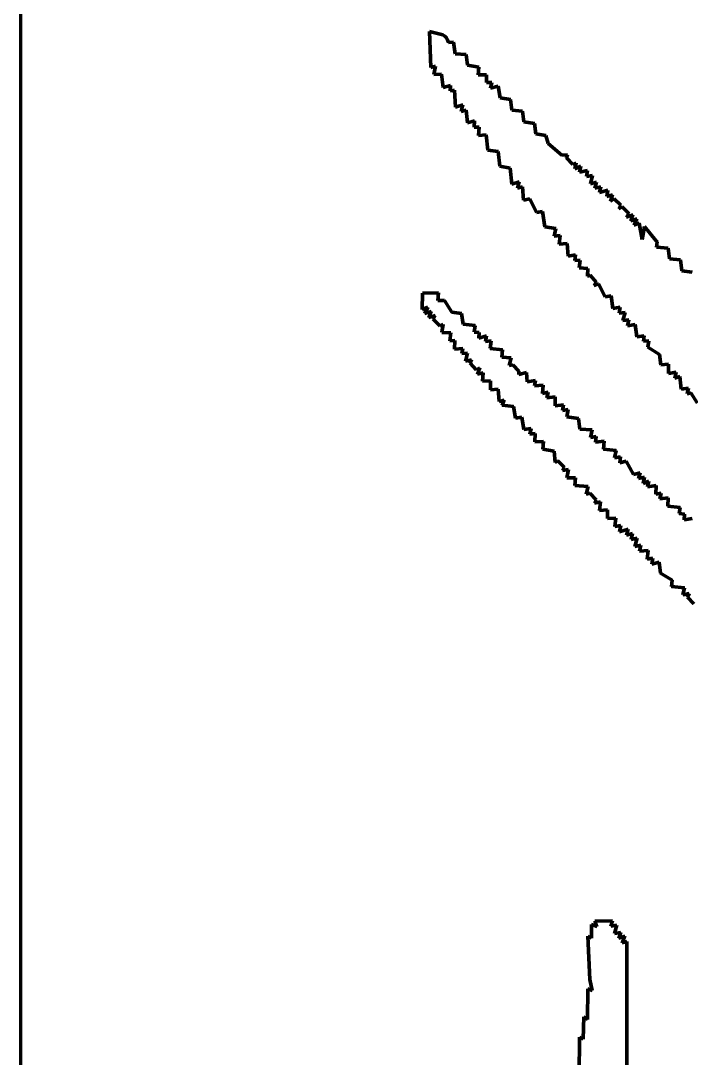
# Model space of a CAD drawing. Header units: millimetres. Extents: x 0 to 11.1, y 0 to 11.1.
# Drawn here: x 0 to 2.309, y 5.41 to 8.985 of the extents above; entities that cross this region are included whole.
import ezdxf

# ---------------------------------------------------------------- set-up
doc = ezdxf.new("R2010")
doc.units = ezdxf.units.MM
doc.layers.add('color#000000ff', color=7, linetype='CONTINUOUS', lineweight=100)
doc.layers.add('color#ffffffff', color=7, linetype='CONTINUOUS', lineweight=100)

msp = doc.modelspace()

# ---------------------------------------------------------------- linework, layer by layer
at = {"layer": 'color#000000ff'}
for p, q in [((1.4115, 8.8239), (1.4075, 8.9474)), ((1.4075, 8.9474), (1.4538, 8.9362)), ((1.4538, 8.9362), (1.4603, 8.9318)), ((1.4603, 8.9318), (1.4656, 8.926)), ((1.4656, 8.926), (1.4685, 8.9213)), ((1.4685, 8.9213), (1.4707, 8.9157)), ((1.4707, 8.9157), (1.4723, 8.9093)), ((1.4723, 8.9093), (1.4903, 8.9109)), ((1.4903, 8.9109), (1.496, 8.8709)), ((1.496, 8.8709), (1.5334, 8.8678)), ((1.5334, 8.8678), (1.5385, 8.8314)), ((1.5385, 8.8314), (1.5774, 8.8247)), ((1.4281, 8.8278), (1.4115, 8.8239)), ((1.4223, 8.7992), (1.4281, 8.8278)), ((1.4492, 8.8005), (1.4223, 8.7992)), ((1.4541, 8.7544), (1.4492, 8.8005)), ((1.5774, 8.8247), (1.575, 8.7983)), ((1.575, 8.7983), (1.6039, 8.7987)), ((1.6039, 8.7987), (1.6041, 8.7716)), ((1.4792, 8.7618), (1.4541, 8.7544)), ((1.4781, 8.7431), (1.4792, 8.7618)), ((1.6041, 8.7716), (1.6217, 8.7717)), ((1.6217, 8.7717), (1.6176, 8.7528)), ((1.6176, 8.7528), (1.6434, 8.7591)), ((1.6434, 8.7591), (1.6503, 8.7187)), ((1.4935, 8.7449), (1.4781, 8.7431)), ((1.4965, 8.6869), (1.4935, 8.7449)), ((1.5226, 8.6947), (1.4965, 8.6869)), ((1.5165, 8.6721), (1.5226, 8.6947)), ((1.6503, 8.7187), (1.6857, 8.7135)), ((1.6857, 8.7135), (1.6907, 8.6768)), ((1.5337, 8.6767), (1.5165, 8.6721)), ((1.5381, 8.6326), (1.5337, 8.6767)), ((1.6907, 8.6768), (1.7272, 8.6725)), ((1.7272, 8.6725), (1.7324, 8.6359)), ((1.5625, 8.6392), (1.5381, 8.6326)), ((1.5609, 8.6183), (1.5625, 8.6392)), ((1.5782, 8.6174), (1.5609, 8.6183)), ((1.5759, 8.5891), (1.5782, 8.6174)), ((1.7324, 8.6359), (1.7684, 8.6309)), ((1.7684, 8.6309), (1.774, 8.5947)), ((1.6023, 8.5912), (1.5759, 8.5891)), ((1.6087, 8.5386), (1.6023, 8.5912)), ((1.774, 8.5947), (1.8083, 8.5893)), ((1.8083, 8.5893), (1.816, 8.5615)), ((1.816, 8.5615), (1.863, 8.5212)), ((1.644, 8.5342), (1.6087, 8.5386)), ((1.6494, 8.4832), (1.644, 8.5342)), ((1.863, 8.5212), (1.8829, 8.5231)), ((1.8829, 8.5231), (1.8792, 8.5118)), ((1.8792, 8.5118), (1.9006, 8.4889)), ((1.6855, 8.4768), (1.6494, 8.4832)), ((1.6913, 8.4221), (1.6855, 8.4768)), ((1.9006, 8.4889), (1.9124, 8.4956)), ((1.9124, 8.4956), (1.908, 8.474)), ((1.908, 8.474), (1.9284, 8.484)), ((1.9284, 8.484), (1.9236, 8.4628)), ((1.9236, 8.4628), (1.9515, 8.4691)), ((1.9515, 8.4691), (1.9479, 8.4483)), ((1.9479, 8.4483), (1.9687, 8.4516)), ((1.9687, 8.4516), (1.9613, 8.4228)), ((1.7165, 8.4293), (1.6913, 8.4221)), ((1.7102, 8.4074), (1.7165, 8.4293)), ((1.7279, 8.4124), (1.7102, 8.4074)), ((1.7313, 8.3668), (1.7279, 8.4124)), ((1.9613, 8.4228), (1.9822, 8.4285)), ((1.9822, 8.4285), (1.9766, 8.4077)), ((1.9766, 8.4077), (1.9977, 8.4127)), ((1.9977, 8.4127), (1.9923, 8.3924)), ((1.9923, 8.3924), (2.0214, 8.4005)), ((2.0214, 8.4005), (2.0176, 8.3792)), ((1.7524, 8.3711), (1.7313, 8.3668)), ((1.7755, 8.3235), (1.7524, 8.3711)), ((2.0176, 8.3792), (2.0376, 8.3853)), ((2.0376, 8.3853), (2.03, 8.3634)), ((2.03, 8.3634), (2.0428, 8.3713)), ((2.0428, 8.3713), (2.066, 8.3491)), ((2.066, 8.3491), (2.0587, 8.3368)), ((2.0587, 8.3368), (2.071, 8.3435)), ((2.071, 8.3435), (2.0936, 8.3205)), ((1.7969, 8.3276), (1.7755, 8.3235)), ((1.8044, 8.2749), (1.7969, 8.3276)), ((2.0936, 8.3205), (2.0852, 8.3081)), ((2.0852, 8.3081), (2.1076, 8.3155)), ((2.1076, 8.3155), (2.1003, 8.2947)), ((2.1003, 8.2947), (2.1217, 8.3022)), ((2.1217, 8.3022), (2.1122, 8.2802)), ((1.8428, 8.2684), (1.8044, 8.2749)), ((1.8362, 8.2422), (1.8428, 8.2684)), ((2.1122, 8.2802), (2.1297, 8.2877)), ((2.1297, 8.2877), (2.1401, 8.2315)), ((2.1401, 8.2315), (2.1473, 8.2753)), ((2.1473, 8.2753), (2.1872, 8.2276)), ((1.8569, 8.2444), (1.8362, 8.2422)), ((1.8539, 8.2147), (1.8569, 8.2444)), ((2.1872, 8.2276), (2.1909, 8.2232)), ((2.1909, 8.2232), (2.1885, 8.205)), ((1.8808, 8.2175), (1.8539, 8.2147)), ((1.8851, 8.1731), (1.8808, 8.2175)), ((2.1885, 8.205), (2.229, 8.2016)), ((2.229, 8.2016), (2.234, 8.1642)), ((1.9103, 8.1778), (1.8851, 8.1731)), ((1.9077, 8.1583), (1.9103, 8.1778)), ((1.9265, 8.1602), (1.9077, 8.1583)), ((1.9231, 8.133), (1.9265, 8.1602)), ((2.234, 8.1642), (2.2712, 8.1604)), ((2.2712, 8.1604), (2.2756, 8.1235)), ((1.952, 8.131), (1.9231, 8.133)), ((1.9518, 8.1051), (1.952, 8.131)), ((2.2756, 8.1235), (2.3116, 8.1179)), ((1.9611, 8.1079), (1.9518, 8.1051)), ((1.9813, 8.0843), (1.9611, 8.1079)), ((1.974, 8.072), (1.9813, 8.0843)), ((1.3826, 7.9895), (1.3833, 8.0463)), ((1.3833, 8.0463), (1.4387, 8.0467)), ((1.4387, 8.0467), (1.4357, 8.0213)), ((1.9898, 8.078), (1.974, 8.072)), ((2.0123, 8.033), (1.9898, 8.078)), ((1.4357, 8.0213), (1.4593, 8.0204)), ((1.4593, 8.0204), (1.4845, 7.981)), ((2.0329, 8.0367), (2.0123, 8.033)), ((2.0381, 7.9928), (2.0329, 8.0367)), ((1.4016, 7.9983), (1.3826, 7.9895)), ((1.3916, 7.9758), (1.4016, 7.9983)), ((1.413, 7.9825), (1.3916, 7.9758)), ((1.405, 7.9617), (1.413, 7.9825)), ((1.4845, 7.981), (1.5177, 7.976)), ((1.5177, 7.976), (1.5235, 7.9389)), ((2.0635, 7.998), (2.0381, 7.9928)), ((2.0605, 7.9775), (2.0635, 7.998)), ((2.0812, 7.9799), (2.0605, 7.9775)), ((2.0733, 7.9519), (2.0812, 7.9799)), ((1.4267, 7.9689), (1.405, 7.9617)), ((1.4204, 7.9563), (1.4267, 7.9689)), ((1.4425, 7.9339), (1.4204, 7.9563)), ((1.4547, 7.9391), (1.4425, 7.9339)), ((1.4502, 7.9105), (1.4547, 7.9391)), ((1.5235, 7.9389), (1.5641, 7.9341)), ((2.0933, 7.9539), (2.0733, 7.9519)), ((2.0894, 7.9334), (2.0933, 7.9539)), ((2.1151, 7.9385), (2.0894, 7.9334)), ((2.1217, 7.8956), (2.1151, 7.9385)), ((1.4808, 7.9096), (1.4502, 7.9105)), ((1.4771, 7.8819), (1.4808, 7.9096)), ((1.5641, 7.9341), (1.5607, 7.9119)), ((1.5607, 7.9119), (1.5788, 7.9108)), ((1.5788, 7.9108), (1.5769, 7.8905)), ((1.4943, 7.8829), (1.4771, 7.8819)), ((1.4929, 7.8532), (1.4943, 7.8829)), ((1.5769, 7.8905), (1.604, 7.8989)), ((1.604, 7.8989), (1.5998, 7.8793)), ((1.5998, 7.8793), (1.6199, 7.8821)), ((1.6199, 7.8821), (1.6163, 7.8558)), ((2.1461, 7.8986), (2.1217, 7.8956)), ((2.1444, 7.8805), (2.1461, 7.8986)), ((2.1629, 7.8815), (2.1444, 7.8805)), ((2.1593, 7.8601), (2.1629, 7.8815)), ((1.522, 7.8555), (1.4929, 7.8532)), ((1.5187, 7.8379), (1.522, 7.8555)), ((1.5377, 7.8393), (1.5187, 7.8379)), ((1.5312, 7.8123), (1.5377, 7.8393)), ((1.6163, 7.8558), (1.6591, 7.851)), ((1.6591, 7.851), (1.6564, 7.8255)), ((2.1997, 7.8351), (2.1593, 7.8601)), ((2.2043, 7.7996), (2.1997, 7.8351)), ((1.552, 7.8158), (1.5312, 7.8123)), ((1.5468, 7.8048), (1.552, 7.8158)), ((1.5679, 7.7816), (1.5468, 7.8048)), ((1.6564, 7.8255), (1.688, 7.8238)), ((1.688, 7.8238), (1.6819, 7.797)), ((1.6819, 7.797), (1.6941, 7.799)), ((1.6941, 7.799), (1.7151, 7.7774)), ((2.2304, 7.8012), (2.2043, 7.7996)), ((2.2305, 7.7691), (2.2304, 7.8012)), ((1.5804, 7.7883), (1.5679, 7.7816)), ((1.5721, 7.7675), (1.5804, 7.7883)), ((1.5918, 7.7717), (1.5721, 7.7675)), ((1.5903, 7.743), (1.5918, 7.7717)), ((1.7151, 7.7774), (1.7144, 7.7659)), ((1.7144, 7.7659), (1.7414, 7.7725)), ((1.7414, 7.7725), (1.7432, 7.7403)), ((2.2569, 7.7738), (2.2305, 7.7691)), ((2.252, 7.7527), (2.2569, 7.7738)), ((2.2697, 7.759), (2.252, 7.7527)), ((2.2739, 7.7148), (2.2697, 7.759)), ((1.6175, 7.7437), (1.5903, 7.743)), ((1.6173, 7.7127), (1.6175, 7.7437)), ((1.7432, 7.7403), (1.7722, 7.745)), ((1.7722, 7.745), (1.7686, 7.7267)), ((1.7686, 7.7267), (1.7985, 7.7295)), ((1.7985, 7.7295), (1.7968, 7.6998)), ((1.6435, 7.7151), (1.6173, 7.7127)), ((1.6469, 7.6727), (1.6435, 7.7151)), ((1.7968, 7.6998), (1.8158, 7.7054)), ((1.8158, 7.7054), (1.8115, 7.6856)), ((1.8115, 7.6856), (1.8401, 7.6883)), ((1.8401, 7.6883), (1.8399, 7.6582)), ((2.2996, 7.7191), (2.2739, 7.7148)), ((2.2944, 7.6989), (2.2996, 7.7191)), ((2.3072, 7.7026), (2.2944, 7.6989)), ((2.3284, 7.6679), (2.3072, 7.7026)), ((1.6649, 7.6771), (1.6469, 7.6727)), ((1.6577, 7.6604), (1.6649, 7.6771)), ((1.696, 7.6561), (1.6577, 7.6604)), ((1.703, 7.6152), (1.696, 7.6561)), ((1.8399, 7.6582), (1.8685, 7.6609)), ((1.8685, 7.6609), (1.8649, 7.6423)), ((1.7258, 7.6185), (1.703, 7.6152)), ((1.7317, 7.5758), (1.7258, 7.6185)), ((1.8649, 7.6423), (1.8846, 7.6457)), ((1.8846, 7.6457), (1.8803, 7.6205)), ((1.8803, 7.6205), (1.92, 7.6145)), ((1.92, 7.6145), (1.9252, 7.578)), ((1.7575, 7.5797), (1.7317, 7.5758)), ((1.7532, 7.5606), (1.7575, 7.5797)), ((1.9252, 7.578), (1.9674, 7.5747)), ((1.7715, 7.5625), (1.7532, 7.5606)), ((1.7703, 7.5339), (1.7715, 7.5625)), ((1.9674, 7.5747), (1.9618, 7.549)), ((1.9618, 7.549), (1.9816, 7.5518)), ((1.9816, 7.5518), (1.9791, 7.533)), ((1.7993, 7.5351), (1.7703, 7.5339)), ((1.7974, 7.508), (1.7993, 7.5351)), ((1.8361, 7.5013), (1.7974, 7.508)), ((1.9791, 7.533), (2.0084, 7.5359)), ((2.0084, 7.5359), (2.0063, 7.5087)), ((2.0063, 7.5087), (2.0503, 7.5036)), ((1.8404, 7.4622), (1.8361, 7.5013)), ((2.0503, 7.5036), (2.0439, 7.4791)), ((2.0439, 7.4791), (2.0647, 7.482)), ((2.0647, 7.482), (2.0624, 7.4611)), ((1.849, 7.4688), (1.8404, 7.4622)), ((1.8709, 7.446), (1.849, 7.4688)), ((1.8657, 7.435), (1.8709, 7.446)), ((1.8861, 7.4388), (1.8657, 7.435)), ((1.8803, 7.4099), (1.8861, 7.4388)), ((2.0624, 7.4611), (2.0849, 7.4668)), ((2.0849, 7.4668), (2.1101, 7.4218)), ((1.9103, 7.4095), (1.8803, 7.4099)), ((1.9082, 7.3833), (1.9103, 7.4095)), ((2.1101, 7.4218), (2.1329, 7.4276)), ((2.1329, 7.4276), (2.1272, 7.4071)), ((2.1272, 7.4071), (2.1478, 7.4116)), ((2.1478, 7.4116), (2.1427, 7.3906)), ((1.9538, 7.3794), (1.9082, 7.3833)), ((1.9463, 7.3534), (1.9538, 7.3794)), ((2.1427, 7.3906), (2.1628, 7.3987)), ((2.1628, 7.3987), (2.1579, 7.3785)), ((2.1579, 7.3785), (2.1877, 7.3829)), ((2.1877, 7.3829), (2.1863, 7.3535)), ((1.9595, 7.3571), (1.9463, 7.3534)), ((1.9812, 7.3344), (1.9595, 7.3571)), ((1.9752, 7.3224), (1.9812, 7.3344)), ((2.1863, 7.3535), (2.205, 7.3571)), ((2.205, 7.3571), (2.2001, 7.3377)), ((2.2001, 7.3377), (2.2289, 7.3409)), ((2.2289, 7.3409), (2.228, 7.3127)), ((1.9956, 7.3272), (1.9752, 7.3224)), ((1.9923, 7.2978), (1.9956, 7.3272)), ((2.0205, 7.2992), (1.9923, 7.2978)), ((2.0203, 7.2696), (2.0205, 7.2992)), ((2.228, 7.3127), (2.2709, 7.3081)), ((2.2709, 7.3081), (2.2674, 7.2864)), ((2.0494, 7.2709), (2.0203, 7.2696)), ((2.0457, 7.242), (2.0494, 7.2709)), ((2.2674, 7.2864), (2.2852, 7.2844)), ((2.2852, 7.2844), (2.2839, 7.2652)), ((2.2839, 7.2652), (2.3123, 7.2702)), ((2.0659, 7.2453), (2.0457, 7.242)), ((2.0621, 7.2243), (2.0659, 7.2453)), ((2.0909, 7.233), (2.0621, 7.2243)), ((2.086, 7.2119), (2.0909, 7.233)), ((2.1063, 7.2179), (2.086, 7.2119)), ((2.1016, 7.1978), (2.1063, 7.2179)), ((2.1226, 7.2019), (2.1016, 7.1978)), ((2.114, 7.1733), (2.1226, 7.2019)), ((2.1347, 7.1777), (2.114, 7.1733)), ((2.1309, 7.1573), (2.1347, 7.1777)), ((2.16, 7.1599), (2.1309, 7.1573)), ((2.1567, 7.13), (2.16, 7.1599)), ((2.1762, 7.1336), (2.1567, 7.13)), ((2.1734, 7.112), (2.1762, 7.1336)), ((2.1978, 7.1188), (2.1734, 7.112)), ((2.2029, 7.0818), (2.1978, 7.1188)), ((2.2427, 7.0569), (2.2029, 7.0818)), ((2.2407, 7.0349), (2.2427, 7.0569)), ((2.2854, 7.0305), (2.2407, 7.0349)), ((2.2799, 7.0065), (2.2854, 7.0305)), ((2.3018, 7.0108), (2.2799, 7.0065)), ((2.2957, 6.9991), (2.3018, 7.0108)), ((2.3174, 6.9752), (2.2957, 6.9991)), ((1.965, 5.8242), (1.9648, 5.8705)), ((1.9648, 5.8705), (1.984, 5.8641)), ((1.9763, 5.882), (2.0377, 5.8832)), ((1.984, 5.8641), (1.9763, 5.882)), ((2.0377, 5.8832), (2.0317, 5.8651)), ((2.0317, 5.8651), (2.0528, 5.8682)), ((2.0528, 5.8682), (2.0443, 5.8396)), ((1.9591, 5.6814), (1.9523, 5.8304)), ((1.9523, 5.8304), (1.965, 5.8242)), ((2.0443, 5.8396), (2.0658, 5.8438)), ((2.0658, 5.8438), (2.0592, 5.8233)), ((2.0592, 5.8233), (2.0794, 5.8302)), ((2.0794, 5.8302), (2.0711, 5.8073)), ((2.0711, 5.8073), (2.0864, 5.8125)), ((2.0864, 5.8125), (2.0872, 5.3664)), ((1.9514, 5.5436), (1.9526, 5.6497)), ((1.9526, 5.6497), (1.9675, 5.6433)), ((1.9675, 5.6433), (1.9591, 5.6814)), ((1.9368, 5.4754), (1.9382, 5.5523)), ((1.9382, 5.5523), (1.9514, 5.5436)), ((1.9231, 5.3501), (1.9242, 5.4829)), ((1.9242, 5.4829), (1.9368, 5.4754))]:
    msp.add_line(p, q, dxfattribs=at)
at = {"layer": 'color#ffffffff'}
for p, q in [((0, 0), (0, 11.1111)), ((1.4538, 8.9362), (1.4075, 8.9474)), ((1.4075, 8.9474), (1.4115, 8.8239)), ((1.4603, 8.9318), (1.4538, 8.9362)), ((1.4656, 8.926), (1.4603, 8.9318)), ((1.4685, 8.9213), (1.4656, 8.926)), ((1.4707, 8.9157), (1.4685, 8.9213)), ((1.4723, 8.9093), (1.4707, 8.9157)), ((1.4903, 8.9109), (1.4723, 8.9093)), ((1.496, 8.8709), (1.4903, 8.9109)), ((1.5334, 8.8678), (1.496, 8.8709)), ((1.5385, 8.8314), (1.5334, 8.8678)), ((1.5774, 8.8247), (1.5385, 8.8314)), ((1.4115, 8.8239), (1.4281, 8.8278)), ((1.4281, 8.8278), (1.4223, 8.7992)), ((1.4223, 8.7992), (1.4492, 8.8005)), ((1.4492, 8.8005), (1.4541, 8.7544)), ((1.575, 8.7983), (1.5774, 8.8247)), ((1.6039, 8.7987), (1.575, 8.7983)), ((1.6041, 8.7716), (1.6039, 8.7987)), ((1.4541, 8.7544), (1.4792, 8.7618)), ((1.4792, 8.7618), (1.4781, 8.7431)), ((1.6217, 8.7717), (1.6041, 8.7716)), ((1.6176, 8.7528), (1.6217, 8.7717)), ((1.6434, 8.7591), (1.6176, 8.7528)), ((1.6503, 8.7187), (1.6434, 8.7591)), ((1.4781, 8.7431), (1.4935, 8.7449)), ((1.4935, 8.7449), (1.4965, 8.6869)), ((1.4965, 8.6869), (1.5226, 8.6947)), ((1.5226, 8.6947), (1.5165, 8.6721)), ((1.6857, 8.7135), (1.6503, 8.7187)), ((1.6907, 8.6768), (1.6857, 8.7135)), ((1.5165, 8.6721), (1.5337, 8.6767)), ((1.5337, 8.6767), (1.5381, 8.6326)), ((1.7272, 8.6725), (1.6907, 8.6768)), ((1.7324, 8.6359), (1.7272, 8.6725)), ((1.5381, 8.6326), (1.5625, 8.6392)), ((1.5625, 8.6392), (1.5609, 8.6183)), ((1.5609, 8.6183), (1.5782, 8.6174)), ((1.5782, 8.6174), (1.5759, 8.5891)), ((1.7684, 8.6309), (1.7324, 8.6359)), ((1.774, 8.5947), (1.7684, 8.6309)), ((1.5759, 8.5891), (1.6023, 8.5912)), ((1.6023, 8.5912), (1.6087, 8.5386)), ((1.8083, 8.5893), (1.774, 8.5947)), ((1.816, 8.5615), (1.8083, 8.5893)), ((1.863, 8.5212), (1.816, 8.5615)), ((1.6087, 8.5386), (1.644, 8.5342)), ((1.644, 8.5342), (1.6494, 8.4832)), ((1.8829, 8.5231), (1.863, 8.5212)), ((1.8792, 8.5118), (1.8829, 8.5231)), ((1.9006, 8.4889), (1.8792, 8.5118)), ((1.6494, 8.4832), (1.6855, 8.4768)), ((1.6855, 8.4768), (1.6913, 8.4221)), ((1.9124, 8.4956), (1.9006, 8.4889)), ((1.908, 8.474), (1.9124, 8.4956)), ((1.9284, 8.484), (1.908, 8.474)), ((1.9236, 8.4628), (1.9284, 8.484)), ((1.9515, 8.4691), (1.9236, 8.4628)), ((1.9479, 8.4483), (1.9515, 8.4691)), ((1.9687, 8.4516), (1.9479, 8.4483)), ((1.9613, 8.4228), (1.9687, 8.4516)), ((1.6913, 8.4221), (1.7165, 8.4293)), ((1.7165, 8.4293), (1.7102, 8.4074)), ((1.7102, 8.4074), (1.7279, 8.4124)), ((1.7279, 8.4124), (1.7313, 8.3668)), ((1.9822, 8.4285), (1.9613, 8.4228)), ((1.9766, 8.4077), (1.9822, 8.4285)), ((1.9977, 8.4127), (1.9766, 8.4077)), ((1.9923, 8.3924), (1.9977, 8.4127)), ((2.0214, 8.4005), (1.9923, 8.3924)), ((2.0176, 8.3792), (2.0214, 8.4005)), ((1.7313, 8.3668), (1.7524, 8.3711)), ((1.7524, 8.3711), (1.7755, 8.3235)), ((2.0376, 8.3853), (2.0176, 8.3792)), ((2.03, 8.3634), (2.0376, 8.3853)), ((2.0428, 8.3713), (2.03, 8.3634)), ((2.066, 8.3491), (2.0428, 8.3713)), ((2.0587, 8.3368), (2.066, 8.3491)), ((2.071, 8.3435), (2.0587, 8.3368)), ((2.0936, 8.3205), (2.071, 8.3435)), ((1.7755, 8.3235), (1.7969, 8.3276)), ((1.7969, 8.3276), (1.8044, 8.2749)), ((2.0852, 8.3081), (2.0936, 8.3205)), ((2.1076, 8.3155), (2.0852, 8.3081)), ((2.1003, 8.2947), (2.1076, 8.3155)), ((2.1217, 8.3022), (2.1003, 8.2947)), ((2.1122, 8.2802), (2.1217, 8.3022)), ((1.8044, 8.2749), (1.8428, 8.2684)), ((1.8428, 8.2684), (1.8362, 8.2422)), ((2.1297, 8.2877), (2.1122, 8.2802)), ((2.1401, 8.2315), (2.1297, 8.2877)), ((2.1473, 8.2753), (2.1401, 8.2315)), ((2.1872, 8.2276), (2.1473, 8.2753)), ((1.8362, 8.2422), (1.8569, 8.2444)), ((1.8569, 8.2444), (1.8539, 8.2147)), ((2.1909, 8.2232), (2.1872, 8.2276)), ((2.1885, 8.205), (2.1909, 8.2232)), ((1.8539, 8.2147), (1.8808, 8.2175)), ((1.8808, 8.2175), (1.8851, 8.1731)), ((2.229, 8.2016), (2.1885, 8.205)), ((2.234, 8.1642), (2.229, 8.2016)), ((1.8851, 8.1731), (1.9103, 8.1778)), ((1.9103, 8.1778), (1.9077, 8.1583)), ((1.9077, 8.1583), (1.9265, 8.1602)), ((1.9265, 8.1602), (1.9231, 8.133)), ((2.2712, 8.1604), (2.234, 8.1642)), ((2.2756, 8.1235), (2.2712, 8.1604)), ((1.9231, 8.133), (1.952, 8.131)), ((1.952, 8.131), (1.9518, 8.1051)), ((2.3116, 8.1179), (2.2756, 8.1235)), ((1.9518, 8.1051), (1.9611, 8.1079)), ((1.9611, 8.1079), (1.9813, 8.0843)), ((1.9813, 8.0843), (1.974, 8.072)), ((1.3833, 8.0463), (1.3826, 7.9895)), ((1.4387, 8.0467), (1.3833, 8.0463)), ((1.4357, 8.0213), (1.4387, 8.0467)), ((1.974, 8.072), (1.9898, 8.078)), ((1.9898, 8.078), (2.0123, 8.033)), ((1.4593, 8.0204), (1.4357, 8.0213)), ((1.4845, 7.981), (1.4593, 8.0204)), ((2.0123, 8.033), (2.0329, 8.0367)), ((2.0329, 8.0367), (2.0381, 7.9928)), ((1.3826, 7.9895), (1.4016, 7.9983)), ((1.4016, 7.9983), (1.3916, 7.9758)), ((1.3916, 7.9758), (1.413, 7.9825)), ((1.413, 7.9825), (1.405, 7.9617)), ((1.5177, 7.976), (1.4845, 7.981)), ((1.5235, 7.9389), (1.5177, 7.976)), ((2.0381, 7.9928), (2.0635, 7.998)), ((2.0635, 7.998), (2.0605, 7.9775)), ((2.0605, 7.9775), (2.0812, 7.9799)), ((2.0812, 7.9799), (2.0733, 7.9519)), ((1.405, 7.9617), (1.4267, 7.9689)), ((1.4267, 7.9689), (1.4204, 7.9563)), ((1.4204, 7.9563), (1.4425, 7.9339)), ((1.4425, 7.9339), (1.4547, 7.9391)), ((1.4547, 7.9391), (1.4502, 7.9105)), ((1.5641, 7.9341), (1.5235, 7.9389)), ((2.0733, 7.9519), (2.0933, 7.9539)), ((2.0933, 7.9539), (2.0894, 7.9334)), ((2.0894, 7.9334), (2.1151, 7.9385)), ((2.1151, 7.9385), (2.1217, 7.8956)), ((1.4502, 7.9105), (1.4808, 7.9096)), ((1.4808, 7.9096), (1.4771, 7.8819)), ((1.5607, 7.9119), (1.5641, 7.9341)), ((1.5788, 7.9108), (1.5607, 7.9119)), ((1.5769, 7.8905), (1.5788, 7.9108)), ((1.4771, 7.8819), (1.4943, 7.8829)), ((1.4943, 7.8829), (1.4929, 7.8532)), ((1.604, 7.8989), (1.5769, 7.8905)), ((1.5998, 7.8793), (1.604, 7.8989)), ((1.6199, 7.8821), (1.5998, 7.8793)), ((1.6163, 7.8558), (1.6199, 7.8821)), ((2.1217, 7.8956), (2.1461, 7.8986)), ((2.1461, 7.8986), (2.1444, 7.8805)), ((2.1444, 7.8805), (2.1629, 7.8815)), ((2.1629, 7.8815), (2.1593, 7.8601)), ((1.4929, 7.8532), (1.522, 7.8555)), ((1.522, 7.8555), (1.5187, 7.8379)), ((1.5187, 7.8379), (1.5377, 7.8393)), ((1.5377, 7.8393), (1.5312, 7.8123)), ((1.6591, 7.851), (1.6163, 7.8558)), ((1.6564, 7.8255), (1.6591, 7.851)), ((2.1593, 7.8601), (2.1997, 7.8351)), ((2.1997, 7.8351), (2.2043, 7.7996)), ((1.5312, 7.8123), (1.552, 7.8158)), ((1.552, 7.8158), (1.5468, 7.8048)), ((1.5468, 7.8048), (1.5679, 7.7816)), ((1.688, 7.8238), (1.6564, 7.8255)), ((1.6819, 7.797), (1.688, 7.8238)), ((1.6941, 7.799), (1.6819, 7.797)), ((1.7151, 7.7774), (1.6941, 7.799)), ((2.2043, 7.7996), (2.2304, 7.8012)), ((2.2304, 7.8012), (2.2305, 7.7691)), ((1.5679, 7.7816), (1.5804, 7.7883)), ((1.5804, 7.7883), (1.5721, 7.7675)), ((1.5721, 7.7675), (1.5918, 7.7717)), ((1.5918, 7.7717), (1.5903, 7.743)), ((1.7144, 7.7659), (1.7151, 7.7774)), ((1.7414, 7.7725), (1.7144, 7.7659)), ((1.7432, 7.7403), (1.7414, 7.7725)), ((2.2305, 7.7691), (2.2569, 7.7738)), ((2.2569, 7.7738), (2.252, 7.7527)), ((2.252, 7.7527), (2.2697, 7.759)), ((2.2697, 7.759), (2.2739, 7.7148)), ((1.5903, 7.743), (1.6175, 7.7437)), ((1.6175, 7.7437), (1.6173, 7.7127)), ((1.7722, 7.745), (1.7432, 7.7403)), ((1.7686, 7.7267), (1.7722, 7.745)), ((1.7985, 7.7295), (1.7686, 7.7267)), ((1.7968, 7.6998), (1.7985, 7.7295)), ((1.6173, 7.7127), (1.6435, 7.7151)), ((1.6435, 7.7151), (1.6469, 7.6727)), ((1.8158, 7.7054), (1.7968, 7.6998)), ((1.8115, 7.6856), (1.8158, 7.7054)), ((1.8401, 7.6883), (1.8115, 7.6856)), ((1.8399, 7.6582), (1.8401, 7.6883)), ((2.2739, 7.7148), (2.2996, 7.7191)), ((2.2996, 7.7191), (2.2944, 7.6989)), ((2.2944, 7.6989), (2.3072, 7.7026)), ((2.3072, 7.7026), (2.3284, 7.6679)), ((1.6469, 7.6727), (1.6649, 7.6771)), ((1.6649, 7.6771), (1.6577, 7.6604)), ((1.6577, 7.6604), (1.696, 7.6561)), ((1.696, 7.6561), (1.703, 7.6152)), ((1.8685, 7.6609), (1.8399, 7.6582)), ((1.8649, 7.6423), (1.8685, 7.6609)), ((1.703, 7.6152), (1.7258, 7.6185)), ((1.7258, 7.6185), (1.7317, 7.5758)), ((1.8846, 7.6457), (1.8649, 7.6423)), ((1.8803, 7.6205), (1.8846, 7.6457)), ((1.92, 7.6145), (1.8803, 7.6205)), ((1.9252, 7.578), (1.92, 7.6145)), ((1.7317, 7.5758), (1.7575, 7.5797)), ((1.7575, 7.5797), (1.7532, 7.5606)), ((1.9674, 7.5747), (1.9252, 7.578)), ((1.7532, 7.5606), (1.7715, 7.5625)), ((1.7715, 7.5625), (1.7703, 7.5339)), ((1.9618, 7.549), (1.9674, 7.5747)), ((1.9816, 7.5518), (1.9618, 7.549)), ((1.9791, 7.533), (1.9816, 7.5518)), ((1.7703, 7.5339), (1.7993, 7.5351)), ((1.7993, 7.5351), (1.7974, 7.508)), ((1.7974, 7.508), (1.8361, 7.5013)), ((2.0084, 7.5359), (1.9791, 7.533)), ((2.0063, 7.5087), (2.0084, 7.5359)), ((2.0503, 7.5036), (2.0063, 7.5087)), ((1.8361, 7.5013), (1.8404, 7.4622)), ((2.0439, 7.4791), (2.0503, 7.5036)), ((2.0647, 7.482), (2.0439, 7.4791)), ((2.0624, 7.4611), (2.0647, 7.482)), ((1.8404, 7.4622), (1.849, 7.4688)), ((1.849, 7.4688), (1.8709, 7.446)), ((1.8709, 7.446), (1.8657, 7.435)), ((1.8657, 7.435), (1.8861, 7.4388)), ((1.8861, 7.4388), (1.8803, 7.4099)), ((2.0849, 7.4668), (2.0624, 7.4611)), ((2.1101, 7.4218), (2.0849, 7.4668)), ((1.8803, 7.4099), (1.9103, 7.4095)), ((1.9103, 7.4095), (1.9082, 7.3833)), ((2.1329, 7.4276), (2.1101, 7.4218)), ((2.1272, 7.4071), (2.1329, 7.4276)), ((2.1478, 7.4116), (2.1272, 7.4071)), ((2.1427, 7.3906), (2.1478, 7.4116)), ((1.9082, 7.3833), (1.9538, 7.3794)), ((1.9538, 7.3794), (1.9463, 7.3534)), ((2.1628, 7.3987), (2.1427, 7.3906)), ((2.1579, 7.3785), (2.1628, 7.3987)), ((2.1877, 7.3829), (2.1579, 7.3785)), ((2.1863, 7.3535), (2.1877, 7.3829)), ((1.9463, 7.3534), (1.9595, 7.3571)), ((1.9595, 7.3571), (1.9812, 7.3344)), ((1.9812, 7.3344), (1.9752, 7.3224)), ((2.205, 7.3571), (2.1863, 7.3535)), ((2.2001, 7.3377), (2.205, 7.3571)), ((2.2289, 7.3409), (2.2001, 7.3377)), ((2.228, 7.3127), (2.2289, 7.3409)), ((1.9752, 7.3224), (1.9956, 7.3272)), ((1.9956, 7.3272), (1.9923, 7.2978)), ((1.9923, 7.2978), (2.0205, 7.2992)), ((2.0205, 7.2992), (2.0203, 7.2696)), ((2.2709, 7.3081), (2.228, 7.3127)), ((2.2674, 7.2864), (2.2709, 7.3081)), ((2.0203, 7.2696), (2.0494, 7.2709)), ((2.0494, 7.2709), (2.0457, 7.242)), ((2.2852, 7.2844), (2.2674, 7.2864)), ((2.2839, 7.2652), (2.2852, 7.2844)), ((2.3123, 7.2702), (2.2839, 7.2652)), ((2.0457, 7.242), (2.0659, 7.2453)), ((2.0659, 7.2453), (2.0621, 7.2243)), ((2.0621, 7.2243), (2.0909, 7.233)), ((2.0909, 7.233), (2.086, 7.2119)), ((2.086, 7.2119), (2.1063, 7.2179)), ((2.1063, 7.2179), (2.1016, 7.1978)), ((2.1016, 7.1978), (2.1226, 7.2019)), ((2.1226, 7.2019), (2.114, 7.1733)), ((2.114, 7.1733), (2.1347, 7.1777)), ((2.1347, 7.1777), (2.1309, 7.1573)), ((2.1309, 7.1573), (2.16, 7.1599)), ((2.16, 7.1599), (2.1567, 7.13)), ((2.1567, 7.13), (2.1762, 7.1336)), ((2.1762, 7.1336), (2.1734, 7.112)), ((2.1734, 7.112), (2.1978, 7.1188)), ((2.1978, 7.1188), (2.2029, 7.0818)), ((2.2029, 7.0818), (2.2427, 7.0569)), ((2.2427, 7.0569), (2.2407, 7.0349)), ((2.2407, 7.0349), (2.2854, 7.0305)), ((2.2854, 7.0305), (2.2799, 7.0065)), ((2.2799, 7.0065), (2.3018, 7.0108)), ((2.3018, 7.0108), (2.2957, 6.9991)), ((2.2957, 6.9991), (2.3174, 6.9752)), ((1.984, 5.8641), (1.9648, 5.8705)), ((1.9648, 5.8705), (1.965, 5.8242)), ((2.0377, 5.8832), (1.9763, 5.882)), ((1.9763, 5.882), (1.984, 5.8641)), ((2.0317, 5.8651), (2.0377, 5.8832)), ((2.0528, 5.8682), (2.0317, 5.8651)), ((2.0443, 5.8396), (2.0528, 5.8682)), ((1.965, 5.8242), (1.9523, 5.8304)), ((1.9523, 5.8304), (1.9591, 5.6814)), ((2.0658, 5.8438), (2.0443, 5.8396)), ((2.0592, 5.8233), (2.0658, 5.8438)), ((2.0794, 5.8302), (2.0592, 5.8233)), ((2.0711, 5.8073), (2.0794, 5.8302)), ((2.0864, 5.8125), (2.0711, 5.8073)), ((2.0872, 5.3664), (2.0864, 5.8125)), ((1.9526, 5.6497), (1.9514, 5.5436)), ((1.9675, 5.6433), (1.9526, 5.6497)), ((1.9591, 5.6814), (1.9675, 5.6433)), ((1.9382, 5.5523), (1.9368, 5.4754)), ((1.9514, 5.5436), (1.9382, 5.5523)), ((1.9242, 5.4829), (1.9231, 5.3501)), ((1.9368, 5.4754), (1.9242, 5.4829))]:
    msp.add_line(p, q, dxfattribs=at)

doc.saveas('drawing.dxf')
